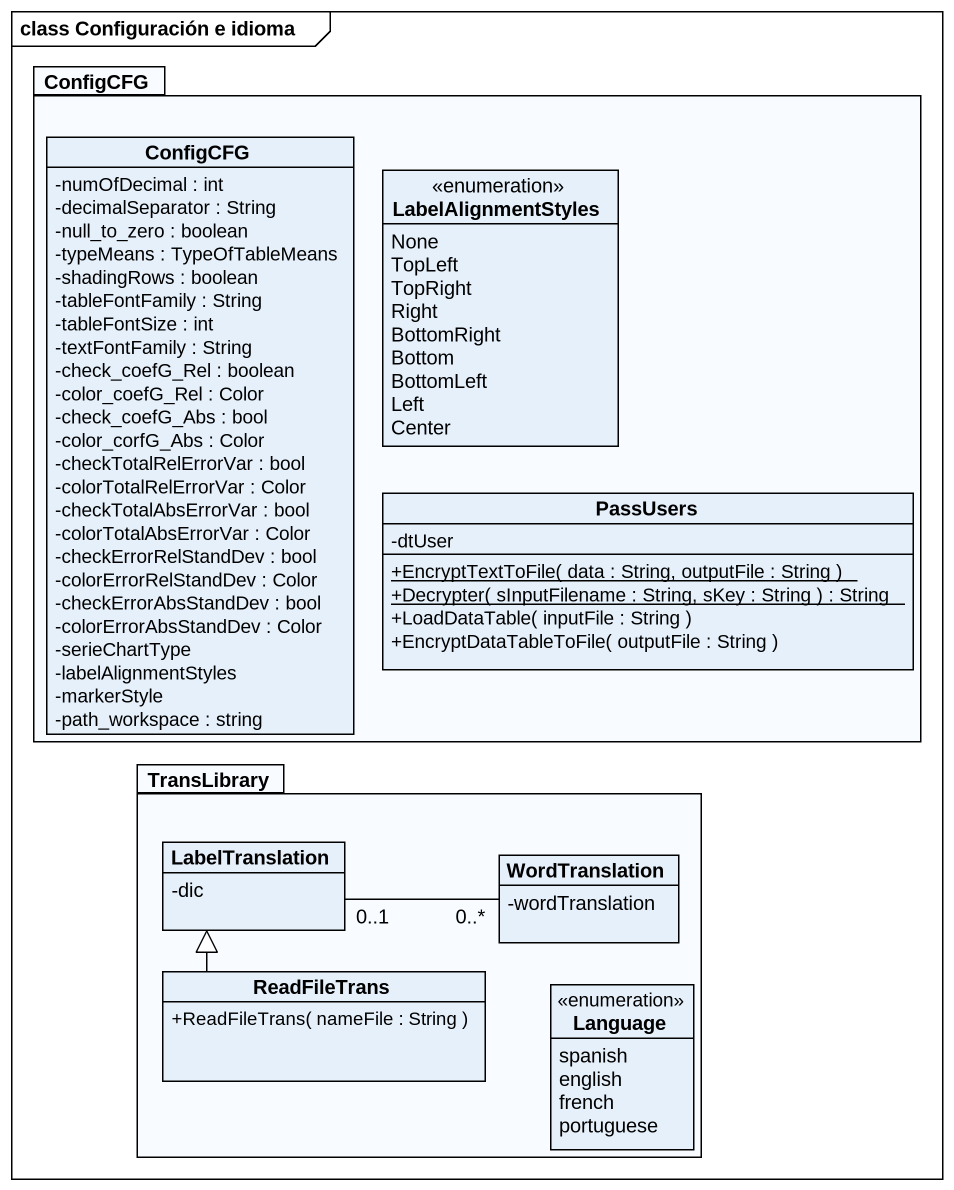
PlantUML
@startuml
mainframe class Configuración e idioma
hide circle
hide empty members
skinparam classAttributeIconSize 0
package ConfigCFG {
  class "ConfigCFG" as ConfigCFG_2 {
    -numOfDecimal : int
    -decimalSeparator : String
    -null_to_zero : boolean
    -typeMeans : TypeOfTableMeans
    -shadingRows : boolean
    -tableFontFamily : String
    -tableFontSize : int
    -textFontFamily : String
    -check_coefG_Rel : boolean
    -color_coefG_Rel : Color
    -check_coefG_Abs : bool
    -color_corfG_Abs : Color
    -checkTotalRelErrorVar : bool
    -colorTotalRelErrorVar : Color
    -checkTotalAbsErrorVar : bool
    -colorTotalAbsErrorVar : Color
    -checkErrorRelStandDev : bool
    -colorErrorRelStandDev : Color
    -checkErrorAbsStandDev : bool
    -colorErrorAbsStandDev : Color
    -serieChartType
    -labelAlignmentStyles
    -markerStyle
    -path_workspace : string
  }
  enum LabelAlignmentStyles {
    None
    TopLeft
    TopRight
    Right
    BottomRight
    Bottom
    BottomLeft
    Left
    Center
  }
  class PassUsers {
    -dtUser
    {static} +EncryptTextToFile( data : String, outputFile : String )
    {static} +Decrypter( sInputFilename : String, sKey : String ) : String
    +LoadDataTable( inputFile : String )
    +EncryptDataTableToFile( outputFile : String )
  }
}
package TransLibrary {
  class LabelTranslation {
    -dic
  }
  class WordTranslation {
    -wordTranslation
  }
  class ReadFileTrans {
    +ReadFileTrans( nameFile : String )
  }
  enum Language {
    spanish
    english
    french
    portuguese
  }
}
WordTranslation "0..*" -left- "0..1" LabelTranslation
ReadFileTrans -up-|> LabelTranslation
@enduml
